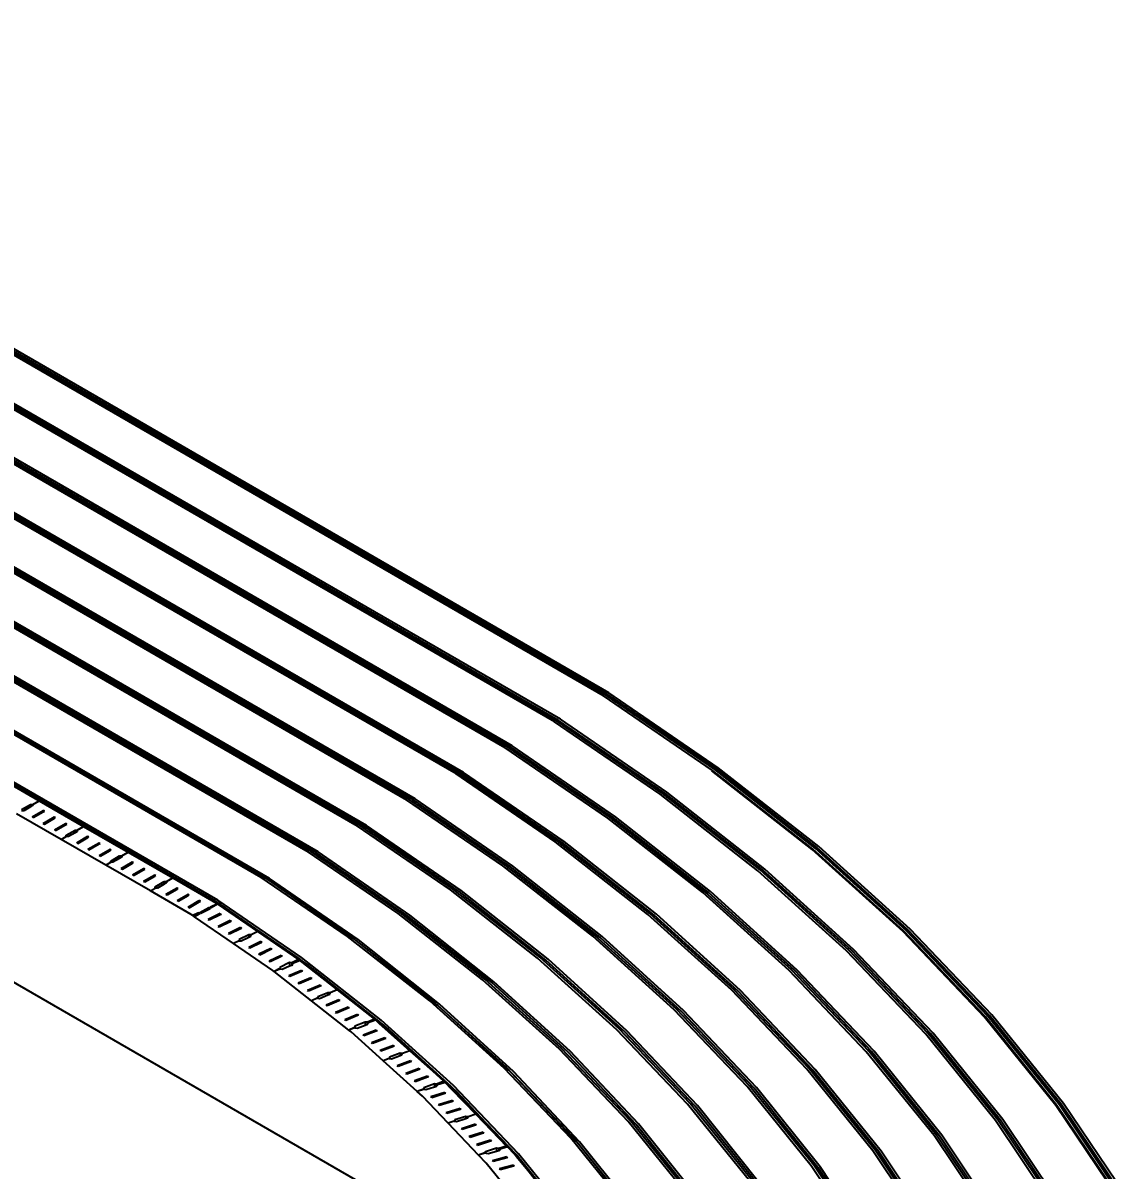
# Model space of a CAD drawing. Header units: centimetres. Extents: x -292707 to 138715, y -53922 to 66277.
# Drawn here: x 95200 to 97298, y -16630 to -14447 of the extents above; entities that cross this region are included whole.
import ezdxf
from ezdxf import colors
from ezdxf.entities.mleader import LeaderData, LeaderLine
from ezdxf.math import Vec2, Vec3

# ---------------------------------------------------------------- set-up
doc = ezdxf.new("R2010")
doc.units = ezdxf.units.CM
doc.layers.add('A-ALINE-7', color=119, linetype='Continuous')
doc.styles.add('Scale 500', font='GOTHICB.TTF', dxfattribs={"height": 175})

# ---------------------------------------------------------------- blocks, each defined once
blk = doc.blocks.new('A$Cbf84a4b9')
at = {"layer": 'A-ALINE-7'}
for p, q in [((15061.2, 4776.7), (9002.3, 8274.8)), ((15064.9, 4778.7), (9005.7, 8277)), ((15067.7, 4780.3), (9008.5, 8278.6)), ((15071.3, 4782.3), (9011.9, 8280.7)), ((14967.6, 4727.1), (8916.9, 8220.4)), ((14971.3, 4729), (8920.3, 8222.6)), ((14975.6, 4729.8), (8921.6, 8225.1)), ((14979.2, 4731.8), (8925, 8227.2)), ((14874, 4677.4), (8831.5, 8166.1)), ((14883.4, 4679.3), (8834.8, 8171.5)), ((14877.7, 4679.4), (8834.9, 8168.2)), ((14887, 4681.3), (8838.2, 8173.6)), ((14780.4, 4627.8), (8746.1, 8111.7)), ((14791.2, 4628.9), (8748, 8117.9)), ((14784, 4629.7), (8749.5, 8113.8)), ((14794.8, 4630.9), (8751.5, 8120)), ((14744.4, 3765.9), (7263.2, 8085.2)), ((14686.8, 4578.1), (8660.7, 8057.3)), ((14698.9, 4578.4), (8661.3, 8064.3)), ((14690.4, 4580.1), (8664.1, 8059.4)), ((14702.6, 4580.4), (8664.7, 8066.4)), ((14610.3, 4530), (8578, 8012.7)), ((14606.7, 4528), (8574.6, 8010.6)), ((14593.1, 4528.5), (8575.3, 8002.9)), ((14596.8, 4530.4), (8578.7, 8005)), ((14514.4, 4477.6), (8488, 7957)), ((14499.5, 4478.8), (8489.9, 7948.5)), ((14518, 4479.6), (8491.4, 7959.1)), ((14503.2, 4480.8), (8493.3, 7950.6)), ((14422, 4427.2), (8401.4, 7903.3)), ((14425.6, 4429.2), (8404.8, 7905.4)), ((14409.6, 4431.1), (8407.9, 7896.2)), ((14413.3, 4433.1), (8411.2, 7898.4)), ((14333.3, 4378.9), (8318.3, 7851.6)), ((14323.3, 4385.4), (8329.1, 7846.1)), ((14323.3, 4382.9), (8329.1, 7843.6)), ((14327, 4387.4), (8332.6, 7848.3)), ((14744.4, 3765.9), (11003.8, 5925.6)), ((15279.5, 4639.8), (15071.3, 4782.3)), ((15268.7, 4634.7), (15061.2, 4776.7)), ((15272.6, 4636.4), (15064.9, 4778.7)), ((15275.6, 4638), (15067.7, 4780.3)), ((15168.9, 4589.2), (14967.6, 4727.1)), ((15172.8, 4591), (14971.3, 4729)), ((15177.8, 4591.2), (14975.6, 4729.8)), ((15181.7, 4593), (14979.2, 4731.8)), ((15069.1, 4543.8), (14874, 4677.4)), ((15073.1, 4545.6), (14877.7, 4679.4)), ((15080, 4544.4), (14883.4, 4679.3)), ((15083.8, 4546.2), (14887, 4681.3)), ((14973.3, 4500.2), (14784, 4629.7)), ((14982.1, 4497.6), (14791.2, 4628.9)), ((14986, 4499.5), (14794.8, 4630.9)), ((15457.9, 4484.3), (15267.1, 4633.9)), ((15459.5, 4485), (15268.7, 4634.7)), ((15463.6, 4486.6), (15272.6, 4636.4)), ((15466.8, 4488.1), (15275.6, 4638)), ((15470.9, 4489.8), (15279.5, 4639.8)), ((13902, 4625.8), (13986.8, 4576.9)), ((14969.3, 4498.4), (14780.4, 4627.8)), ((15354.8, 4443.5), (15168.9, 4589.2)), ((15358.9, 4445.1), (15172.8, 4591)), ((15363.8, 4445.1), (15177.8, 4591.2)), ((15367.8, 4446.8), (15181.7, 4593)), ((13953.6, 4560.1), (13970.5, 4569.9)), ((13970.5, 4565), (13957.8, 4557.7)), ((13970.5, 4569.9), (13974.8, 4569.9)), ((13970.5, 4569.9), (13970.5, 4565)), ((13974.8, 4567.5), (13970.5, 4565)), ((13974.8, 4569.9), (13986.8, 4576.9)), ((13974.8, 4569.9), (13974.8, 4567.5)), ((13986.8, 4576.9), (14071.7, 4527.9)), ((14869.5, 4453), (14686.8, 4578.1)), ((14873.5, 4454.8), (14690.4, 4580.1)), ((14884.2, 4450.9), (14698.9, 4578.4)), ((14888.1, 4452.7), (14702.6, 4580.4)), ((14029, 4503.2), (13944.1, 4552.2)), ((13957.8, 4557.7), (13953.6, 4557.7)), ((13973.7, 4546), (13994.9, 4558.3)), ((13973.7, 4546), (13975.8, 4544.8)), ((13975.8, 4544.8), (13994.9, 4555.8)), ((13997.1, 4557.1), (13994.9, 4558.3)), ((13994.9, 4558.3), (13994.9, 4555.8)), ((13994.9, 4555.8), (13997.1, 4557.1)), ((13994.9, 4533.8), (14016.2, 4546)), ((13997.1, 4532.6), (14016.2, 4543.6)), ((14018.3, 4544.8), (14016.2, 4546)), ((14016.2, 4546), (14016.2, 4543.6)), ((14016.2, 4543.6), (14018.3, 4544.8)), ((15250, 4402), (15069.1, 4543.8)), ((15254.1, 4403.6), (15073.1, 4545.6)), ((15260.7, 4402.2), (15080, 4544.4)), ((15264.8, 4403.9), (15083.8, 4546.2)), ((13994.9, 4533.8), (13997.1, 4532.6)), ((14016.2, 4521.5), (14037.4, 4533.8)), ((14016.2, 4521.5), (14018.3, 4520.3)), ((14018.3, 4520.3), (14037.4, 4531.3)), ((14039.5, 4532.6), (14037.4, 4533.8)), ((14037.4, 4533.8), (14037.4, 4531.3)), ((14037.4, 4531.3), (14039.5, 4532.6)), ((14038.4, 4511.1), (14055.4, 4520.9)), ((14055.4, 4520.9), (14059.6, 4520.9)), ((14055.4, 4520.9), (14055.4, 4516)), ((14059.6, 4520.9), (14071.7, 4527.9)), ((14059.6, 4520.9), (14059.6, 4518.5)), ((14071.7, 4527.9), (14156.5, 4478.9)), ((14769.8, 4407.6), (14593.1, 4528.5)), ((14773.7, 4409.4), (14596.8, 4530.4)), ((14786.3, 4404.1), (14606.7, 4528)), ((14790.2, 4406), (14610.3, 4530)), ((14029, 4503.2), (14038.4, 4508.7)), ((14113.8, 4454.2), (14029, 4503.2)), ((14038.4, 4508.7), (14038.4, 4511.1)), ((14042.7, 4508.7), (14038.4, 4508.7)), ((14055.4, 4516), (14042.7, 4508.7)), ((14059.6, 4518.5), (14055.4, 4516)), ((14058.6, 4497), (14079.8, 4509.3)), ((14058.6, 4497), (14060.7, 4495.8)), ((14060.7, 4495.8), (14079.8, 4506.8)), ((14081.9, 4508.1), (14079.8, 4509.3)), ((14079.8, 4509.3), (14079.8, 4506.8)), ((14079.8, 4506.8), (14081.9, 4508.1)), ((14079.8, 4484.8), (14101, 4497)), ((14103.1, 4495.8), (14101, 4497)), ((14101, 4497), (14101, 4494.6)), ((15145.2, 4360.4), (14969.3, 4498.4)), ((15149.4, 4362.1), (14973.3, 4500.2)), ((15157.7, 4359.4), (14982.1, 4497.6)), ((15161.7, 4361.1), (14986, 4499.5)), ((14079.8, 4484.8), (14081.9, 4483.6)), ((14081.9, 4483.6), (14101, 4494.6)), ((14101, 4494.6), (14103.1, 4495.8)), ((14101, 4472.6), (14122.2, 4484.8)), ((14103.1, 4471.3), (14122.2, 4482.3)), ((14124.3, 4483.6), (14122.2, 4484.8)), ((14122.2, 4484.8), (14122.2, 4482.3)), ((14122.2, 4482.3), (14124.3, 4483.6)), ((14144.5, 4471.9), (14156.5, 4478.9)), ((14156.5, 4478.9), (14241.4, 4429.9)), ((14670, 4362.1), (14499.5, 4478.8)), ((14673.9, 4363.9), (14503.2, 4480.8)), ((14688.4, 4357.4), (14514.4, 4477.6)), ((14692.2, 4359.3), (14518, 4479.6)), ((15631.1, 4327.8), (15457.9, 4484.3)), ((15632.8, 4328.4), (15459.5, 4485)), ((15637.1, 4329.9), (15463.6, 4486.6)), ((15640.4, 4331.2), (15466.8, 4488.1)), ((15644.7, 4332.7), (15470.9, 4489.8)), ((14101, 4472.6), (14103.1, 4471.3)), ((14113.8, 4454.2), (14123.3, 4459.7)), ((14198.7, 4405.2), (14113.8, 4454.2)), ((14123.3, 4462.1), (14140.3, 4471.9)), ((14123.3, 4459.7), (14123.3, 4462.1)), ((14127.5, 4459.7), (14123.3, 4459.7)), ((14140.3, 4467), (14127.5, 4459.7)), ((14140.3, 4471.9), (14144.5, 4471.9)), ((14140.3, 4471.9), (14140.3, 4467)), ((14144.5, 4469.5), (14140.3, 4467)), ((14143.4, 4448.1), (14164.6, 4460.3)), ((14144.5, 4471.9), (14144.5, 4469.5)), ((14145.6, 4446.8), (14164.6, 4457.9)), ((14166.8, 4459.1), (14164.6, 4460.3)), ((14164.6, 4460.3), (14164.6, 4457.9)), ((14164.6, 4457.9), (14166.8, 4459.1)), ((15044.6, 4320.6), (14873.5, 4454.8)), ((14143.4, 4448.1), (14145.6, 4446.8)), ((14164.6, 4435.8), (14185.9, 4448.1)), ((14164.6, 4435.8), (14166.8, 4434.6)), ((14166.8, 4434.6), (14185.9, 4445.6)), ((14188, 4446.8), (14185.9, 4448.1)), ((14185.9, 4448.1), (14185.9, 4445.6)), ((14185.9, 4445.6), (14188, 4446.8)), ((14185.9, 4423.6), (14207.1, 4435.8)), ((14188, 4422.3), (14207.1, 4433.4)), ((14209.2, 4434.6), (14207.1, 4435.8)), ((14207.1, 4435.8), (14207.1, 4433.4)), ((14207.1, 4433.4), (14209.2, 4434.6)), ((14578, 4320.3), (14413.3, 4433.1)), ((15040.5, 4318.9), (14869.5, 4453)), ((15054.6, 4316.5), (14884.2, 4450.9)), ((15058.6, 4318.2), (14888.1, 4452.7)), ((15523.5, 4291), (15354.8, 4443.5)), ((15527.8, 4292.4), (15358.9, 4445.1)), ((15532.7, 4292.3), (15363.8, 4445.1)), ((15536.9, 4293.9), (15367.8, 4446.8)), ((14185.9, 4423.6), (14188, 4422.3)), ((14198.7, 4405.2), (14208.1, 4410.7)), ((14208.1, 4413.2), (14225.1, 4422.9)), ((14208.1, 4410.7), (14208.1, 4413.2)), ((14212.4, 4410.7), (14208.1, 4410.7)), ((14225.1, 4418.1), (14212.4, 4410.7)), ((14225.1, 4422.9), (14229.3, 4422.9)), ((14225.1, 4422.9), (14225.1, 4418.1)), ((14229.3, 4420.5), (14225.1, 4418.1)), ((14228.3, 4399.1), (14249.5, 4411.3)), ((14229.3, 4422.9), (14241.4, 4429.9)), ((14229.3, 4422.9), (14229.3, 4420.5)), ((14241.4, 4429.9), (14323.3, 4382.6)), ((14251.6, 4410.1), (14249.5, 4411.3)), ((14249.5, 4411.3), (14249.5, 4408.9)), ((14249.5, 4408.9), (14251.6, 4410.1)), ((14574.1, 4318.5), (14409.6, 4431.1)), ((14590.4, 4310.7), (14422, 4427.2)), ((14594.2, 4312.6), (14425.6, 4429.2)), ((14276.3, 4360.4), (14198.7, 4405.2)), ((14228.3, 4399.1), (14230.4, 4397.8)), ((14230.4, 4397.8), (14249.5, 4408.9)), ((14249.5, 4386.8), (14270.7, 4399.1)), ((14251.6, 4385.6), (14270.7, 4396.6)), ((14272.8, 4397.8), (14270.7, 4399.1)), ((14270.7, 4399.1), (14270.7, 4396.6)), ((14270.7, 4396.6), (14272.8, 4397.8)), ((14935.7, 4277.4), (14769.8, 4407.6)), ((14939.8, 4279), (14773.7, 4409.4)), ((14951.5, 4273.7), (14786.3, 4404.1)), ((14955.5, 4275.4), (14790.2, 4406)), ((15414.3, 4253.5), (15250, 4402)), ((15418.6, 4255), (15254.1, 4403.6)), ((15424.9, 4253.5), (15260.7, 4402.2)), ((15429.1, 4255.1), (15264.8, 4403.9)), ((14249.5, 4386.8), (14251.6, 4385.6)), ((14270.7, 4374.6), (14291.9, 4386.8)), ((14270.7, 4374.6), (14272.8, 4373.3)), ((14272.8, 4373.3), (14291.9, 4384.4)), ((14294, 4385.6), (14291.9, 4386.8)), ((14291.9, 4386.8), (14291.9, 4384.4)), ((14291.9, 4384.4), (14294, 4385.6)), ((14293, 4364.2), (14310, 4374)), ((14294.5, 4363.2), (14310, 4370.7)), ((14310, 4374), (14310, 4370.7)), ((14310, 4374), (14313.1, 4374)), ((14310, 4370.7), (14312.8, 4372.1)), ((14312.8, 4372.1), (14313.1, 4374)), ((14313.1, 4374), (14313.2, 4374.6)), ((14313.1, 4374), (14314.2, 4374)), ((14326.2, 4380.9), (14313.2, 4374.6)), ((14314.2, 4374), (14326.2, 4380.9)), ((14482.1, 4276.6), (14323.3, 4385.4)), ((14323.3, 4382.6), (14323.3, 4382.9)), ((14326.2, 4380.9), (14323.3, 4382.9)), ((14323.3, 4382.6), (14326.2, 4380.9)), ((14326.2, 4380.9), (14403.5, 4327.9)), ((14482.1, 4274.2), (14326.2, 4380.9)), ((14486.1, 4278.5), (14327, 4387.4)), ((14496.2, 4265.9), (14333.3, 4378.9)), ((14279.5, 4358.2), (14276.3, 4360.4)), ((14290.3, 4363.4), (14279.5, 4358.2)), ((14282.9, 4355.9), (14279.5, 4358.2)), ((14293, 4361.7), (14282.9, 4355.9)), ((14356.9, 4305.2), (14282.9, 4355.9)), ((14290.3, 4363.4), (14293, 4363.3)), ((14293, 4363.3), (14293, 4364.2)), ((14293, 4361.7), (14293, 4363.3)), ((14293, 4363.3), (14294.5, 4363.2)), ((14331.6, 4362), (14308.6, 4350.8)), ((14310.5, 4349.5), (14308.6, 4350.8)), ((14331.6, 4359.7), (14310.5, 4349.5)), ((14350.9, 4348.7), (14327.9, 4337.6)), ((14350.9, 4346.5), (14329.9, 4336.3)), ((14331.6, 4362), (14333.5, 4360.7)), ((14331.6, 4362), (14331.6, 4359.7)), ((14333.5, 4360.7), (14331.6, 4359.7)), ((14350.9, 4348.7), (14352.8, 4347.4)), ((14350.9, 4348.7), (14350.9, 4346.5)), ((14352.8, 4347.4), (14350.9, 4346.5)), ((14830.9, 4235.9), (14670, 4362.1)), ((14835.1, 4237.5), (14673.9, 4363.9)), ((14848.3, 4230.9), (14688.4, 4357.4)), ((14852.4, 4232.5), (14692.2, 4359.3)), ((15305, 4216.1), (15145.2, 4360.4)), ((15309.3, 4217.6), (15149.4, 4362.1)), ((15317.1, 4214.7), (15157.7, 4359.4)), ((15321.3, 4216.3), (15161.7, 4361.1)), ((14329.9, 4336.3), (14327.9, 4337.6)), ((14370.2, 4335.5), (14347.2, 4324.3)), ((14349.2, 4323), (14347.2, 4324.3)), ((14370.2, 4333.2), (14349.2, 4323)), ((14370.2, 4335.5), (14372.1, 4334.2)), ((14370.2, 4335.5), (14370.2, 4333.2)), ((14372.1, 4334.2), (14370.2, 4333.2)), ((14403.5, 4327.9), (14390.5, 4321.6)), ((14403.5, 4327.9), (14480.7, 4274.9)), ((15786.1, 4165), (15631.1, 4327.8)), ((15787.8, 4165.5), (15632.8, 4328.4)), ((15792.3, 4166.9), (15637.1, 4329.9)), ((15795.8, 4168), (15640.4, 4331.2)), ((15800.2, 4169.4), (15644.7, 4332.7)), ((14367.5, 4310.4), (14356.9, 4305.2)), ((14432, 4253.8), (14356.9, 4305.2)), ((14367.9, 4312.9), (14367.5, 4310.4)), ((14367.5, 4310.4), (14367.9, 4310.4)), ((14386.2, 4321.8), (14367.9, 4312.9)), ((14367.9, 4312.9), (14367.9, 4310.4)), ((14367.9, 4310.4), (14371.7, 4310.2)), ((14371.7, 4310.2), (14386.2, 4317.3)), ((14408.8, 4309), (14385.9, 4297.8)), ((14390.5, 4321.6), (14386.2, 4321.8)), ((14386.2, 4321.8), (14386.2, 4317.3)), ((14386.2, 4317.3), (14390.1, 4319.1)), ((14408.8, 4306.7), (14387.8, 4296.5)), ((14390.1, 4319.1), (14390.5, 4321.6)), ((14408.8, 4309), (14410.8, 4307.7)), ((14408.8, 4309), (14408.8, 4306.7)), ((14410.8, 4307.7), (14408.8, 4306.7)), ((14730.3, 4196), (14574.1, 4318.5)), ((14734.4, 4197.6), (14578, 4320.3)), ((14745.1, 4188.1), (14590.4, 4310.7)), ((14749.2, 4189.8), (14594.2, 4312.6)), ((15195.7, 4178.7), (15040.5, 4318.9)), ((15200, 4180.1), (15044.6, 4320.6)), ((15209.2, 4176), (15054.6, 4316.5)), ((15213.5, 4177.5), (15058.6, 4318.2)), ((14387.8, 4296.5), (14385.9, 4297.8)), ((14428.1, 4295.7), (14405.2, 4284.6)), ((14407.1, 4283.3), (14405.2, 4284.6)), ((14428.1, 4293.5), (14407.1, 4283.3)), ((14447.5, 4282.5), (14424.5, 4271.3)), ((14447.5, 4280.2), (14426.4, 4270)), ((14428.1, 4295.7), (14430.1, 4294.4)), ((14428.1, 4295.7), (14428.1, 4293.5)), ((14430.1, 4294.4), (14428.1, 4293.5)), ((14447.5, 4282.5), (14449.4, 4281.1)), ((14447.5, 4282.5), (14447.5, 4280.2)), ((14449.4, 4281.1), (14447.5, 4280.2)), ((15090.7, 4142.7), (14939.8, 4279)), ((15674.5, 4132.4), (15523.5, 4291)), ((15679, 4133.7), (15527.8, 4292.4)), ((15683.7, 4133.5), (15532.7, 4292.3)), ((15688.1, 4134.8), (15536.9, 4293.9)), ((14426.4, 4270), (14424.5, 4271.3)), ((14444.8, 4257.4), (14434.1, 4252.2)), ((14445.2, 4259.8), (14444.8, 4257.4)), ((14444.8, 4257.4), (14444.8, 4256.6)), ((14463.5, 4268.8), (14445.2, 4259.8)), ((14445.2, 4259.8), (14445.2, 4256.7)), ((14449.7, 4256.5), (14463.5, 4262.4)), ((14467.7, 4268.6), (14463.5, 4268.8)), ((14463.5, 4268.8), (14463.5, 4262.4)), ((14463.5, 4262.4), (14467.7, 4264.2)), ((14480.7, 4274.9), (14467.7, 4268.6)), ((14467.7, 4268.6), (14467.7, 4264.2)), ((14467.7, 4264.2), (14469, 4264.7)), ((14469, 4264.7), (14469.7, 4267.1)), ((14480.7, 4271.8), (14469.7, 4267.1)), ((14480.7, 4271.8), (14480.7, 4274.9)), ((14482.1, 4272.4), (14480.7, 4271.8)), ((14633.7, 4157.7), (14482.1, 4276.6)), ((14633.7, 4155.3), (14482.1, 4274.2)), ((14482.1, 4272.4), (14482.1, 4274.2)), ((14483.4, 4272.9), (14482.1, 4272.4)), ((14483.4, 4272.9), (14554.3, 4217.1)), ((14637.9, 4159.4), (14486.1, 4278.5)), ((14646, 4147), (14496.2, 4265.9)), ((15086.4, 4141.2), (14935.7, 4277.4)), ((15101.4, 4137.2), (14951.5, 4273.7)), ((15105.6, 4138.8), (14955.5, 4275.4)), ((14434.1, 4252.2), (14432, 4253.8)), ((14434.2, 4252.1), (14434.1, 4252.2)), ((14444.8, 4256.6), (14434.2, 4252.1)), ((14505.3, 4196.3), (14434.2, 4252.1)), ((14445.2, 4256.7), (14444.8, 4256.6)), ((14445.5, 4256.9), (14445.2, 4256.7)), ((14445.5, 4256.9), (14449.7, 4256.5)), ((14486.5, 4253.9), (14462.3, 4243.6)), ((14464.1, 4242.2), (14462.3, 4243.6)), ((14486.5, 4251.7), (14464.1, 4242.2)), ((14504.3, 4239.9), (14480.1, 4229.6)), ((14504.3, 4237.7), (14481.8, 4228.3)), ((14486.5, 4253.9), (14488.3, 4252.5)), ((14486.5, 4253.9), (14486.5, 4251.7)), ((14488.3, 4252.5), (14486.5, 4251.7)), ((14504.3, 4239.9), (14506, 4238.5)), ((14504.3, 4239.9), (14504.3, 4237.7)), ((14506, 4238.5), (14504.3, 4237.7)), ((14977.1, 4103.8), (14830.9, 4235.9)), ((14981.4, 4105.3), (14835.1, 4237.5)), ((15561.2, 4099.2), (15414.3, 4253.5)), ((15565.7, 4100.5), (15418.6, 4255)), ((15571.7, 4098.9), (15424.9, 4253.5)), ((15576.1, 4100.3), (15429.1, 4255.1)), ((14481.8, 4228.3), (14480.1, 4229.6)), ((14522, 4225.9), (14497.8, 4215.7)), ((14499.6, 4214.3), (14497.8, 4215.7)), ((14522, 4223.8), (14499.6, 4214.3)), ((14522, 4225.9), (14523.8, 4224.5)), ((14522, 4225.9), (14522, 4223.8)), ((14523.8, 4224.5), (14522, 4223.8)), ((14554.3, 4217.1), (14540.7, 4211.3)), ((14554.4, 4217.1), (14554.3, 4217.1)), ((14554.4, 4217.1), (14625.4, 4161.2)), ((14993.5, 4098.5), (14848.3, 4230.9)), ((14997.7, 4100), (14852.4, 4232.5)), ((15447.9, 4066), (15305, 4216.1)), ((15452.3, 4067.3), (15309.3, 4217.6)), ((15459.6, 4064.4), (15317.1, 4214.7)), ((15464, 4065.7), (15321.3, 4216.3)), ((14516.4, 4201), (14505.3, 4196.3)), ((14576.5, 4140.5), (14505.3, 4196.3)), ((14517.1, 4203.4), (14516.4, 4201)), ((14516.5, 4201.1), (14516.4, 4201)), ((14516.5, 4201.1), (14517.1, 4201)), ((14536.4, 4211.6), (14517.1, 4203.4)), ((14517.1, 4203.4), (14517.1, 4201)), ((14517.1, 4201), (14520.7, 4200.7)), ((14520.7, 4200.7), (14536.4, 4207.3)), ((14557.6, 4198), (14533.4, 4187.8)), ((14557.6, 4195.9), (14535.1, 4186.4)), ((14540.6, 4211.2), (14536.4, 4211.6)), ((14536.4, 4211.6), (14536.4, 4207.3)), ((14536.4, 4207.3), (14540.1, 4208.9)), ((14540.1, 4208.9), (14540.6, 4210.9)), ((14540.6, 4210.9), (14540.7, 4211.3)), ((14540.7, 4211.3), (14540.6, 4211.2)), ((14540.6, 4211.2), (14540.6, 4210.9)), ((14557.6, 4198), (14559.3, 4196.6)), ((14557.6, 4198), (14557.6, 4195.9)), ((14559.3, 4196.6), (14557.6, 4195.9)), ((14872.2, 4067.8), (14730.3, 4196)), ((14876.5, 4069.3), (14734.4, 4197.6)), ((14535.1, 4186.4), (14533.4, 4187.8)), ((14575.3, 4184), (14551.1, 4173.8)), ((14552.9, 4172.4), (14551.1, 4173.8)), ((14575.3, 4181.9), (14552.9, 4172.4)), ((14593, 4170.1), (14568.8, 4159.8)), ((14575.3, 4184), (14577.1, 4182.7)), ((14575.3, 4184), (14575.3, 4181.9)), ((14577.1, 4182.7), (14575.3, 4181.9)), ((14593, 4170.1), (14594.8, 4168.7)), ((14593, 4170.1), (14593, 4167.9)), ((14885.6, 4059.8), (14745.1, 4188.1)), ((14889.8, 4061.3), (14749.2, 4189.8)), ((15334.6, 4032.8), (15195.7, 4178.7)), ((15339, 4034.1), (15200, 4180.1)), ((15347.5, 4029.9), (15209.2, 4176)), ((15351.9, 4031.2), (15213.5, 4177.5)), ((14570.6, 4158.4), (14568.8, 4159.8)), ((14593, 4167.9), (14570.6, 4158.4)), ((14607.5, 4155.8), (14588.1, 4147.6)), ((14592.2, 4144.2), (14607.5, 4149.9)), ((14594.8, 4168.7), (14593, 4167.9)), ((14611.7, 4155.4), (14607.5, 4155.8)), ((14607.5, 4155.8), (14607.5, 4149.9)), ((14607.5, 4149.9), (14611.7, 4151.4)), ((14625.4, 4161.2), (14611.7, 4155.4)), ((14611.7, 4155.4), (14611.7, 4151.4)), ((14611.7, 4151.4), (14612.4, 4151.7)), ((14612.4, 4151.7), (14613.3, 4154.1)), ((14625.4, 4158.6), (14613.3, 4154.1)), ((14625.4, 4158.6), (14625.4, 4161.2)), ((14627.5, 4159.4), (14625.4, 4158.6)), ((14627.5, 4159.4), (14633.7, 4153.9)), ((14771.4, 4033.3), (14633.7, 4157.7)), ((14771.4, 4030.8), (14633.7, 4155.3)), ((14633.7, 4153.9), (14633.7, 4155.3)), ((14633.7, 4153.9), (14692.6, 4101.2)), ((14775.8, 4034.8), (14637.9, 4159.4)), ((15922.1, 3996.7), (15786.1, 4165)), ((15923.9, 3997.1), (15787.8, 4165.5)), ((15928.5, 3998.3), (15792.3, 4166.9)), ((15932.1, 3999.3), (15795.8, 4168)), ((15936.7, 4000.5), (15800.2, 4169.4)), ((14587.5, 4145.2), (14576.5, 4140.5)), ((14576.6, 4140.4), (14576.5, 4140.5)), ((14587.5, 4144.5), (14576.6, 4140.4)), ((14581.1, 4136.9), (14576.6, 4140.4)), ((14641.6, 4082.2), (14581.1, 4136.9)), ((14588.1, 4147.6), (14587.5, 4145.2)), ((14587.5, 4145.2), (14587.5, 4144.5)), ((14588, 4144.7), (14587.5, 4144.5)), ((14588, 4144.7), (14588.1, 4144.7)), ((14588.1, 4147.6), (14588.1, 4144.7)), ((14588.1, 4144.7), (14592.2, 4144.2)), ((14628.7, 4140.3), (14603.5, 4130.9)), ((14605.1, 4129.4), (14603.5, 4130.9)), ((14628.7, 4138.2), (14605.1, 4129.4)), ((14628.7, 4140.3), (14630.3, 4138.8)), ((14628.7, 4140.3), (14628.7, 4138.2)), ((14630.3, 4138.8), (14628.7, 4138.2)), ((14781.9, 4022.6), (14646, 4147)), ((15221.2, 3999.6), (15086.4, 4141.2)), ((15225.7, 4000.9), (15090.7, 4142.7)), ((15235.4, 3995.4), (15101.4, 4137.2)), ((15239.8, 3996.7), (15105.6, 4138.8)), ((15807.1, 3968.3), (15674.5, 4132.4)), ((15811.7, 3969.5), (15679, 4133.7)), ((15816.3, 3969.2), (15683.7, 4133.5)), ((15820.9, 3970.3), (15688.1, 4134.8)), ((14645, 4125.7), (14619.8, 4116.3)), ((14621.4, 4114.9), (14619.8, 4116.3)), ((14645, 4123.6), (14621.4, 4114.9)), ((14661.2, 4111.1), (14636, 4101.8)), ((14661.2, 4109.1), (14637.6, 4100.3)), ((14645, 4125.7), (14646.6, 4124.2)), ((14645, 4125.7), (14645, 4123.6)), ((14646.6, 4124.2), (14645, 4123.6)), ((14661.2, 4111.1), (14662.9, 4109.7)), ((14661.2, 4111.1), (14661.2, 4109.1)), ((14662.9, 4109.7), (14661.2, 4109.1)), ((15112.4, 3967.7), (14981.4, 4105.3)), ((14637.6, 4100.3), (14636, 4101.8)), ((14653.1, 4086.5), (14641.6, 4082.2)), ((14654, 4088.9), (14653.1, 4086.5)), ((14653.2, 4086.5), (14653.1, 4086.5)), ((14653.2, 4086.5), (14654, 4086.4)), ((14674.2, 4096.4), (14654, 4088.9)), ((14654, 4088.9), (14654, 4086.4)), ((14654, 4086.4), (14657.3, 4086)), ((14657.3, 4086), (14674.2, 4092.3)), ((14678.3, 4095.9), (14674.2, 4096.4)), ((14674.2, 4096.4), (14674.2, 4092.3)), ((14674.2, 4092.3), (14677.5, 4093.5)), ((14677.5, 4093.5), (14678.3, 4095.6)), ((14678.3, 4095.9), (14678.3, 4095.6)), ((14678.4, 4095.9), (14678.3, 4095.9)), ((14678.3, 4095.6), (14678.4, 4095.9)), ((14692.6, 4101.2), (14678.4, 4095.9)), ((14692.7, 4101.2), (14692.6, 4101.2)), ((14692.7, 4101.2), (14757.7, 4043)), ((15107.9, 3966.4), (14977.1, 4103.8)), ((15123.3, 3960.9), (14993.5, 4098.5)), ((15127.7, 3962.3), (14997.7, 4100)), ((15690.2, 3939.5), (15561.2, 4099.2)), ((15694.8, 3940.7), (15565.7, 4100.5)), ((15700.5, 3939), (15571.7, 4098.9)), ((15705.1, 3940.2), (15576.1, 4100.3)), ((14706.2, 4023.8), (14641.6, 4082.2)), ((14693.9, 4082.1), (14668.6, 4072.7)), ((14670.3, 4071.2), (14668.6, 4072.7)), ((14693.9, 4080), (14670.3, 4071.2)), ((14710.1, 4067.5), (14684.9, 4058.1)), ((14710.1, 4065.5), (14686.5, 4056.7)), ((14693.9, 4082.1), (14695.5, 4080.6)), ((14693.9, 4082.1), (14693.9, 4080)), ((14695.5, 4080.6), (14693.9, 4080)), ((14710.1, 4067.5), (14711.7, 4066.1)), ((14710.1, 4067.5), (14710.1, 4065.5)), ((14711.7, 4066.1), (14710.1, 4065.5)), ((14999.1, 3934.5), (14872.2, 4067.8)), ((15003.5, 3935.8), (14876.5, 4069.3)), ((15015.5, 3927.8), (14889.8, 4061.3)), ((15573.3, 3910.7), (15447.9, 4066)), ((15577.9, 3911.9), (15452.3, 4067.3)), ((15584.7, 3908.9), (15459.6, 4064.4)), ((15589.2, 3910.1), (15464, 4065.7)), ((14686.5, 4056.7), (14684.9, 4058.1)), ((14726.4, 4053), (14701.2, 4043.6)), ((14702.8, 4042.1), (14701.2, 4043.6)), ((14726.4, 4050.9), (14702.8, 4042.1)), ((14726.4, 4053), (14728, 4051.5)), ((14726.4, 4053), (14726.4, 4050.9)), ((14728, 4051.5), (14726.4, 4050.9)), ((14757.7, 4043), (14743.4, 4037.7)), ((14757.7, 4040.2), (14745, 4036.1)), ((14757.7, 4040.2), (14757.7, 4043)), ((14759.9, 4040.9), (14757.7, 4040.2)), ((14759.9, 4040.9), (14771.4, 4028.9)), ((15011.1, 3926.5), (14885.6, 4059.8)), ((14718.2, 4028.3), (14706.2, 4023.8)), ((14706.3, 4023.7), (14706.2, 4023.8)), ((14718.2, 4027.5), (14706.3, 4023.7)), ((14716.5, 4014.5), (14706.3, 4023.7)), ((14719.1, 4030.7), (14718.2, 4028.3)), ((14718.2, 4028.3), (14718.2, 4027.5)), ((14718.8, 4027.7), (14718.2, 4027.5)), ((14718.8, 4027.7), (14719.1, 4027.7)), ((14739.3, 4038.2), (14719.1, 4030.7)), ((14719.1, 4030.7), (14719.1, 4027.7)), ((14719.1, 4027.7), (14722.9, 4027.1)), ((14722.9, 4027.1), (14739.3, 4032.3)), ((14758.9, 4021.7), (14732.6, 4013.3)), ((14758.9, 4019.8), (14734.1, 4011.8)), ((14743.4, 4037.7), (14739.3, 4038.2)), ((14739.3, 4038.2), (14739.3, 4032.3)), ((14739.3, 4032.3), (14743.4, 4033.6)), ((14743.4, 4037.7), (14743.4, 4033.6)), ((14743.4, 4033.6), (14743.9, 4033.8)), ((14743.9, 4033.8), (14745, 4036.1)), ((14758.9, 4021.7), (14760.3, 4020.2)), ((14758.9, 4021.7), (14758.9, 4019.8)), ((14760.3, 4020.2), (14758.9, 4019.8)), ((14894.6, 3903.9), (14771.4, 4033.3)), ((14771.4, 4028.9), (14771.4, 4030.8)), ((14878.9, 3917.9), (14771.4, 4030.8)), ((14771.4, 4028.9), (14818.1, 3980.3)), ((14899.1, 3905.2), (14775.8, 4034.8)), ((14903.3, 3893.4), (14781.9, 4022.6)), ((15456.5, 3881.9), (15334.6, 4032.8)), ((15461.1, 3883.1), (15339, 4034.1)), ((15468.8, 3878.8), (15347.5, 4029.9)), ((15473.4, 3880), (15351.9, 4031.2)), ((14765.2, 3963.4), (14716.5, 4014.5)), ((14734.1, 4011.8), (14732.6, 4013.3)), ((14773.4, 4006.6), (14747.2, 3998.2)), ((14748.6, 3996.7), (14747.2, 3998.2)), ((14773.4, 4004.6), (14748.6, 3996.7)), ((14773.4, 4006.6), (14774.9, 4005.1)), ((14773.4, 4006.6), (14773.4, 4004.6)), ((14774.9, 4005.1), (14773.4, 4004.6)), ((15339.6, 3853.1), (15221.2, 3999.6)), ((15344.2, 3854.2), (15225.7, 4000.9)), ((15353, 3848.8), (15235.4, 3995.4)), ((15357.5, 3849.9), (15239.8, 3996.7)), ((16038.6, 3823.5), (15922.1, 3996.7)), ((16040.5, 3823.9), (15923.9, 3997.1)), ((16045.2, 3824.9), (15928.5, 3998.3)), ((16048.9, 3825.8), (15932.1, 3999.3)), ((16053.6, 3826.8), (15936.7, 4000.5)), ((14788, 3991.4), (14761.7, 3983)), ((14763.2, 3981.5), (14761.7, 3983)), ((14788, 3989.5), (14763.2, 3981.5)), ((14799.2, 3976.2), (14778.2, 3969.5)), ((14788, 3991.4), (14789.4, 3989.9)), ((14788, 3991.4), (14788, 3989.5)), ((14789.4, 3989.9), (14788, 3989.5)), ((14803.3, 3975.5), (14799.2, 3976.2)), ((14799.2, 3976.2), (14799.2, 3972.3)), ((14799.2, 3972.3), (14802.2, 3973.2)), ((14802.2, 3973.2), (14803.3, 3975.4)), ((14803.3, 3975.4), (14803.4, 3975.6)), ((14803.4, 3975.6), (14803.3, 3975.5)), ((14803.3, 3975.5), (14803.3, 3975.4)), ((14818.1, 3980.3), (14803.4, 3975.6)), ((14818.2, 3980.3), (14818.1, 3980.3)), ((14818.2, 3980.3), (14876.5, 3919.8)), ((14777, 3967.1), (14765.2, 3963.4)), ((14823, 3902.6), (14765.2, 3963.4)), ((14778.2, 3969.5), (14777, 3967.1)), ((14777.1, 3967.2), (14777, 3967.1)), ((14777.1, 3967.2), (14778.2, 3967)), ((14778.2, 3969.5), (14778.2, 3967)), ((14778.2, 3967), (14781.2, 3966.5)), ((14781.2, 3966.5), (14799.2, 3972.3)), ((14817.2, 3961.2), (14791, 3952.8)), ((14792.4, 3951.3), (14791, 3952.8)), ((14817.2, 3959.2), (14792.4, 3951.3)), ((14817.2, 3961.2), (14818.7, 3959.7)), ((14817.2, 3961.2), (14817.2, 3959.2)), ((14818.7, 3959.7), (14817.2, 3959.2)), ((15222.7, 3824.3), (15107.9, 3966.4)), ((15227.3, 3825.4), (15112.4, 3967.7)), ((15237.1, 3818.7), (15123.3, 3960.9)), ((15241.6, 3819.9), (15127.7, 3962.3)), ((15920.6, 3799.6), (15807.1, 3968.3)), ((15925.3, 3800.6), (15811.7, 3969.5)), ((15929.8, 3800.2), (15816.3, 3969.2)), ((15934.5, 3801.2), (15820.9, 3970.3)), ((14831.8, 3946), (14805.5, 3937.6)), ((14807, 3936.1), (14805.5, 3937.6)), ((14831.8, 3944.1), (14807, 3936.1)), ((14846.3, 3930.9), (14820.1, 3922.5)), ((14831.8, 3946), (14833.2, 3944.5)), ((14831.8, 3946), (14831.8, 3944.1)), ((14833.2, 3944.5), (14831.8, 3944.1)), ((14846.3, 3930.9), (14847.8, 3929.4)), ((14846.3, 3930.9), (14846.3, 3928.9)), ((15110.5, 3796.6), (14999.1, 3934.5)), ((15115.1, 3797.8), (15003.5, 3935.8)), ((15800.6, 3775.3), (15690.2, 3939.5)), ((15805.4, 3776.3), (15694.8, 3940.7)), ((15810.8, 3774.6), (15700.5, 3939)), ((15815.5, 3775.6), (15705.1, 3940.2)), ((14821.5, 3921), (14820.1, 3922.5)), ((14846.3, 3928.9), (14821.5, 3921)), ((14836.5, 3909), (14835.4, 3906.6)), ((14857.5, 3915.7), (14836.5, 3909)), ((14836.5, 3909), (14836.5, 3906.2)), ((14841.6, 3905.7), (14857.5, 3910.1)), ((14847.8, 3929.4), (14846.3, 3928.9)), ((14861.6, 3915), (14857.5, 3915.7)), ((14857.5, 3915.7), (14857.5, 3910.1)), ((14857.5, 3910.1), (14861.6, 3911.2)), ((14876.5, 3919.8), (14861.6, 3915)), ((14861.6, 3915), (14861.6, 3911.2)), ((14861.6, 3911.2), (14863.3, 3911.7)), ((14863.3, 3911.7), (14864.7, 3914)), ((14876.5, 3917.3), (14864.7, 3914)), ((14876.5, 3917.3), (14876.5, 3919.8)), ((14878.9, 3917.9), (14876.5, 3917.3)), ((14878.9, 3917.9), (14889.9, 3906.4)), ((15121.2, 3788.7), (15011.1, 3926.5)), ((15125.7, 3789.9), (15015.5, 3927.8)), ((15680.7, 3751), (15573.3, 3910.7)), ((15685.5, 3752), (15577.9, 3911.9)), ((15691.7, 3749), (15584.7, 3908.9)), ((15696.4, 3750), (15589.2, 3910.1)), ((14835.4, 3906.6), (14823, 3902.6)), ((14823.2, 3902.5), (14823, 3902.6)), ((14835.4, 3905.9), (14823.2, 3902.5)), ((14837.7, 3887.2), (14823.2, 3902.5)), ((14835.4, 3906.6), (14835.4, 3905.9)), ((14836.5, 3906.2), (14835.4, 3905.9)), ((14837.6, 3906.5), (14836.5, 3906.2)), ((14837.6, 3906.5), (14841.6, 3905.7)), ((14875.6, 3840.2), (14837.7, 3887.2)), ((14877, 3899.2), (14850, 3891.7)), ((14851.3, 3890.1), (14850, 3891.7)), ((14877, 3897.2), (14851.3, 3890.1)), ((14877, 3899.2), (14878.3, 3897.6)), ((14877, 3899.2), (14877, 3897.2)), ((14878.3, 3897.6), (14877, 3897.2)), ((14894.6, 3901.4), (14889.9, 3906.4)), ((14889.9, 3906.4), (14894.6, 3900.7)), ((15002.7, 3770.1), (14894.6, 3903.9)), ((14894.6, 3900.7), (14894.6, 3901.4)), ((14914.5, 3876.8), (14894.6, 3901.4)), ((14894.6, 3900.7), (14914.5, 3876.8)), ((15007.4, 3771.2), (14899.1, 3905.2)), ((15009.8, 3759.9), (14903.3, 3893.4)), ((14890, 3883.6), (14863, 3876.1)), ((14864.3, 3874.5), (14863, 3876.1)), ((14890, 3881.6), (14864.3, 3874.5)), ((14890, 3883.6), (14891.3, 3882)), ((14890, 3883.6), (14890, 3881.6)), ((14891.3, 3882), (14890, 3881.6)), ((14914.5, 3876.8), (14931.5, 3855.7)), ((15560.8, 3726.8), (15456.5, 3881.9)), ((15565.6, 3727.7), (15461.1, 3883.1)), ((15572.6, 3723.5), (15468.8, 3878.8)), ((15577.3, 3724.5), (15473.4, 3880))]:
    blk.add_line(p, q, dxfattribs=at)
blk = doc.blocks.new('_Closed')
at = {"color": 0, "linetype": 'ByBlock', "lineweight": -2}
for p, q in [((-1, 0.167), (0, 0)), ((-1, 0.167), (-1, -0.167)), ((0, 0), (-1, -0.167)), ((0, 0), (-1, 0))]:
    blk.add_line(p, q, dxfattribs=at)

msp = doc.modelspace()

# ---------------------------------------------------------------- block references
at = {"ltscale": 5}
msp.add_blockref('A$Cbf84a4b9', (81244.2, -20503.6), dxfattribs=at)

# ---------------------------------------------------------------- leaders
ml = msp.add_multileader_mtext('Standard', dxfattribs=at)
ml.set_content('Area Running Tracking\\PRabat Beton K250 lebar 10,16m\\P{\\C256;Wiremesh m6}', color=254, style='Scale 500')
ml.set_leader_properties(color=256, linetype='ByLayer', lineweight=-1)
ml.set_arrow_properties(name='CLOSED')
ml.build(insert=Vec2(0, 0))
ml.multileader.update_dxf_attribs({"dogleg_length": 712.1, "arrow_head_size": 35})
ctx = ml.context
ctx.base_point, ctx.char_height, ctx.arrow_head_size, ctx.landing_gap_size, ctx.plane_origin = Vec3(93155.4, -12027.2), 175, 35, 35, Vec3(92199, -13712.7)
notes = []
notes.append((ctx, [(0, (1, 1, 0), (92443.3, -12027.2), (1, 0), 712.1, [(0, [(92199, -13712.7)], 0, [])])]))
ctx.mtext.insert, ctx.mtext.flow_direction = Vec3(93190.4, -11937.5), 5
ml = msp.add_multileader_mtext('Standard', dxfattribs=at)
ml.set_content('Uditch 50*60*120cm K350', color=254, style='Scale 500')
ml.set_leader_properties(color=256, linetype='ByLayer', lineweight=-1)
ml.set_arrow_properties(name='CLOSED')
ml.build(insert=Vec2(0, 0))
ml.multileader.update_dxf_attribs({"dogleg_length": 712.1, "arrow_head_size": 35})
ctx = ml.context
ctx.base_point, ctx.char_height, ctx.arrow_head_size, ctx.landing_gap_size, ctx.plane_origin = Vec3(94066.1, -13016.6), 175, 35, 35, Vec3(93109.7, -14702)
notes.append((ctx, [(0, (1, 1, 0), (93353.9, -13016.6), (1, 0), 712.1, [(0, [(93109.7, -14702)], 0, [])])]))
ctx.mtext.insert, ctx.mtext.flow_direction = Vec3(94101.1, -12926.9), 5
for ctx, leaders in notes:
    for number, flags, end, landing, length, lines in leaders:
        leader = LeaderData()
        leader.index, (leader.has_last_leader_line, leader.has_dogleg_vector, leader.attachment_direction) = number, flags
        leader.last_leader_point, leader.dogleg_vector, leader.dogleg_length = Vec3(end), Vec3(landing), length
        for number, points, colour, breaks in lines:
            line = LeaderLine()
            line.index, line.vertices, line.color, line.breaks = number, Vec3.list(points), colors.encode_raw_color(colour), breaks
            leader.lines.append(line)
        ctx.leaders.append(leader)

doc.saveas('drawing.dxf')
